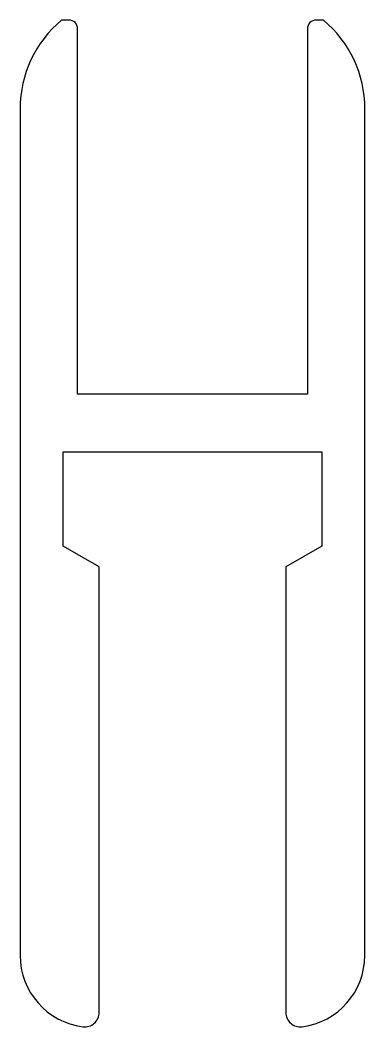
# Model space of a CAD drawing. Extents: x 183.7 to 195.7, y 205.5 to 240.5.
import ezdxf

# ---------------------------------------------------------------- set-up
doc = ezdxf.new("R2010")
doc.units = 0
doc.layers.add('ANA', color=220, linetype='CONTINUOUS')

msp = doc.modelspace()

# ---------------------------------------------------------------- linework, layer by layer
at = {"layer": 'ANA', "color": 7}
msp.add_lwpolyline([(185.859, 205.502, 0.451416), (186.421, 205.998), (186.421, 221.483), (185.171, 222.204), (185.171, 225.483), (194.171, 225.483), (194.171, 222.204), (192.921, 221.483), (192.921, 205.998, 0.451416), (193.484, 205.502, 0.377964), (195.671, 207.983), (195.671, 237.406, 0.22297), (194.228, 240.483), (193.971, 240.483, 0.414214), (193.671, 240.183), (193.671, 227.483), (185.671, 227.483), (185.671, 240.183, 0.414214), (185.371, 240.483), (185.115, 240.483, 0.22297), (183.671, 237.406), (183.671, 207.983, 0.377964)], format="xyb", close=True, dxfattribs=at)

doc.saveas('drawing.dxf')
